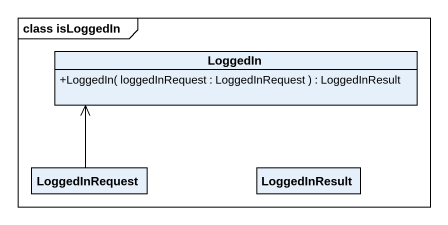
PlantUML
@startuml
mainframe class isLoggedIn
hide circle
hide empty members
skinparam classAttributeIconSize 0
class LoggedIn {
  +LoggedIn( loggedInRequest : LoggedInRequest ) : LoggedInResult
}
class LoggedInRequest
class LoggedInResult
LoggedInRequest -up-> LoggedIn
@enduml
